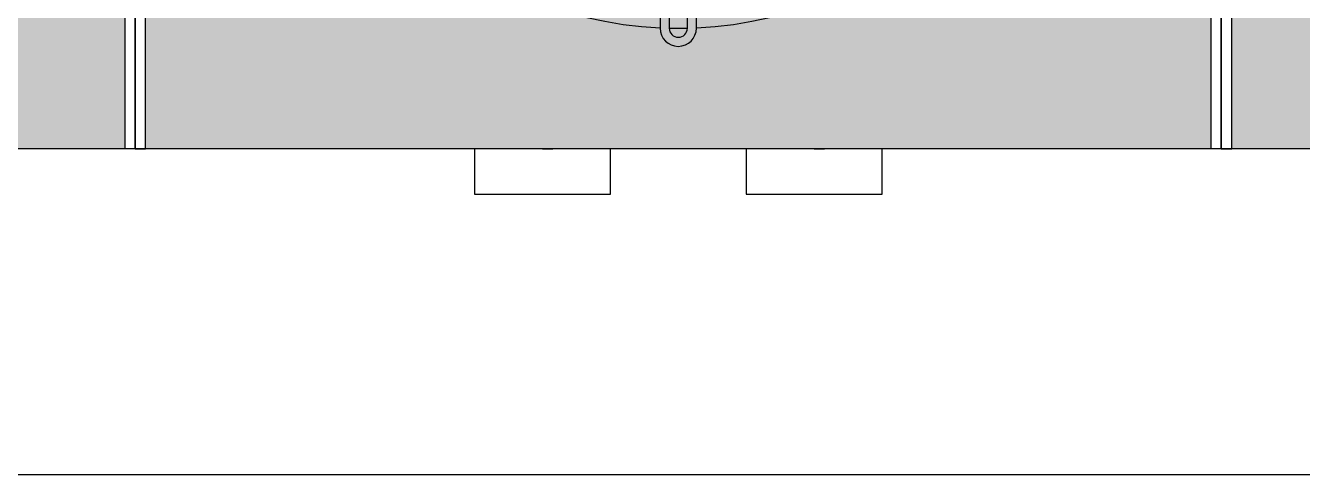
# Model space of a CAD drawing. Header units: metres. Extents: x -11 to 85, y -301 to 135.
# Drawn here: x 65.087 to 66.003, y -176.342 to -176.019 of the extents above; entities that cross this region are included whole.
import ezdxf

# ---------------------------------------------------------------- set-up
doc = ezdxf.new("R2010")
doc.units = ezdxf.units.M
doc.header["$LTSCALE"] = 0.036
for name, color, linetype in [('elec psiktis', 170, 'Continuous'), ('elec psiktis exartimata', 170, 'Continuous'), ('fan klimatismos hatch', 21, 'Continuous'), ('mihanologika text', 20, 'Continuous')]:
    doc.layers.add(name, color=color, linetype=linetype)

# ---------------------------------------------------------------- blocks, each defined once
blk = doc.blocks.new('elec psiktis')
at = {"layer": 'fan klimatismos hatch'}
for points in [[(-2.4054, 2.2384), (-3.5819, 2.2384), (-3.5819, -0.0146), (-2.4054, -0.0146)], [(-2.3824, -0.0146), (-1.2059, -0.0146), (-1.2059, 2.2384), (-2.3824, 2.2384)], [(-0.0064, 2.2384), (-1.1829, 2.2384), (-1.1829, -0.0146), (-0.0064, -0.0146)]]:
    blk.add_hatch(color=256, dxfattribs=at).paths.add_polyline_path(points)
at = {"layer": 'elec psiktis'}
for p, q in [((-2.0192, 2.2884), (-2.0192, 2.2384)), ((-1.8692, 2.2884), (-2.0192, 2.2884)), ((-1.8692, 2.2384), (-1.8692, 2.2884)), ((-1.7192, 2.2884), (-1.7192, 2.2384)), ((-1.5692, 2.2884), (-1.7192, 2.2884)), ((-1.5692, 2.2384), (-1.5692, 2.2884)), ((-4.7844, 2.2384), (-0.0064, 2.2384)), ((-2.3939, 2.2384), (-2.4054, 2.2384)), ((-2.4054, 2.2384), (-2.4054, -0.0146)), ((-2.3939, 2.2384), (-2.3824, 2.2384)), ((-2.3939, 2.2384), (-2.3939, -0.0146)), ((-2.3939, -0.0146), (-2.3939, 2.2384)), ((-2.3824, -0.0146), (-2.3824, 2.2384)), ((-2.0192, 2.2384), (-1.8692, 2.2384)), ((-1.9442, 2.2384), (-1.9557, 2.2384)), ((-1.9442, 2.2384), (-1.9327, 2.2384)), ((-1.7192, 2.2384), (-1.5692, 2.2384)), ((-1.6442, 2.2384), (-1.6557, 2.2384)), ((-1.6442, 2.2384), (-1.6327, 2.2384)), ((-1.1944, 2.2384), (-1.2059, 2.2384)), ((-1.2059, 2.2384), (-1.2059, -0.0146)), ((-1.1944, 2.2384), (-1.1829, 2.2384)), ((-1.1944, 2.2384), (-1.1944, -0.0146)), ((-1.1944, -0.0146), (-1.1944, 2.2384)), ((-1.1829, -0.0146), (-1.1829, 2.2384))]:
    blk.add_line(p, q, dxfattribs=at)
at = {"layer": 'elec psiktis exartimata'}
for p, q in [((-1.8142, 2.1052), (-1.8142, 2.0717)), ((-1.8042, 2.1052), (-1.8042, 2.0717)), ((-1.7842, 2.0717), (-1.7842, 2.1052)), ((-1.7742, 2.0717), (-1.7742, 2.1052))]:
    blk.add_line(p, q, dxfattribs=at)
for centre, radius, start, end in [((-1.7942, 2.1052), 0.02, 0, 180), ((-1.7942, 1.6752), 0.43, 92.6659, 177.3341), ((-1.7942, 2.1052), 0.01, 0, 180), ((-1.7942, 1.6752), 0.43, 88.6674, 91.3326), ((-1.7942, 1.6752), 0.43, 2.6659, 87.3341)]:
    blk.add_arc(centre, radius, start, end, dxfattribs=at)

msp = doc.modelspace()

# ---------------------------------------------------------------- linework, layer by layer
at = {"layer": 'mihanologika text'}
msp.add_line((64.14587, -176.3416), (72.55668, -176.3416), dxfattribs=at)

# ---------------------------------------------------------------- block references
at = {"layer": 'elec psiktis', "linetype": 'Continuous', "xscale": 0.6500000000014552, "yscale": 0.6500000000014552, "zscale": 0.65, "rotation": 180}
msp.add_blockref('elec psiktis', (64.38892, -174.65282), dxfattribs=at)

doc.saveas('drawing.dxf')
